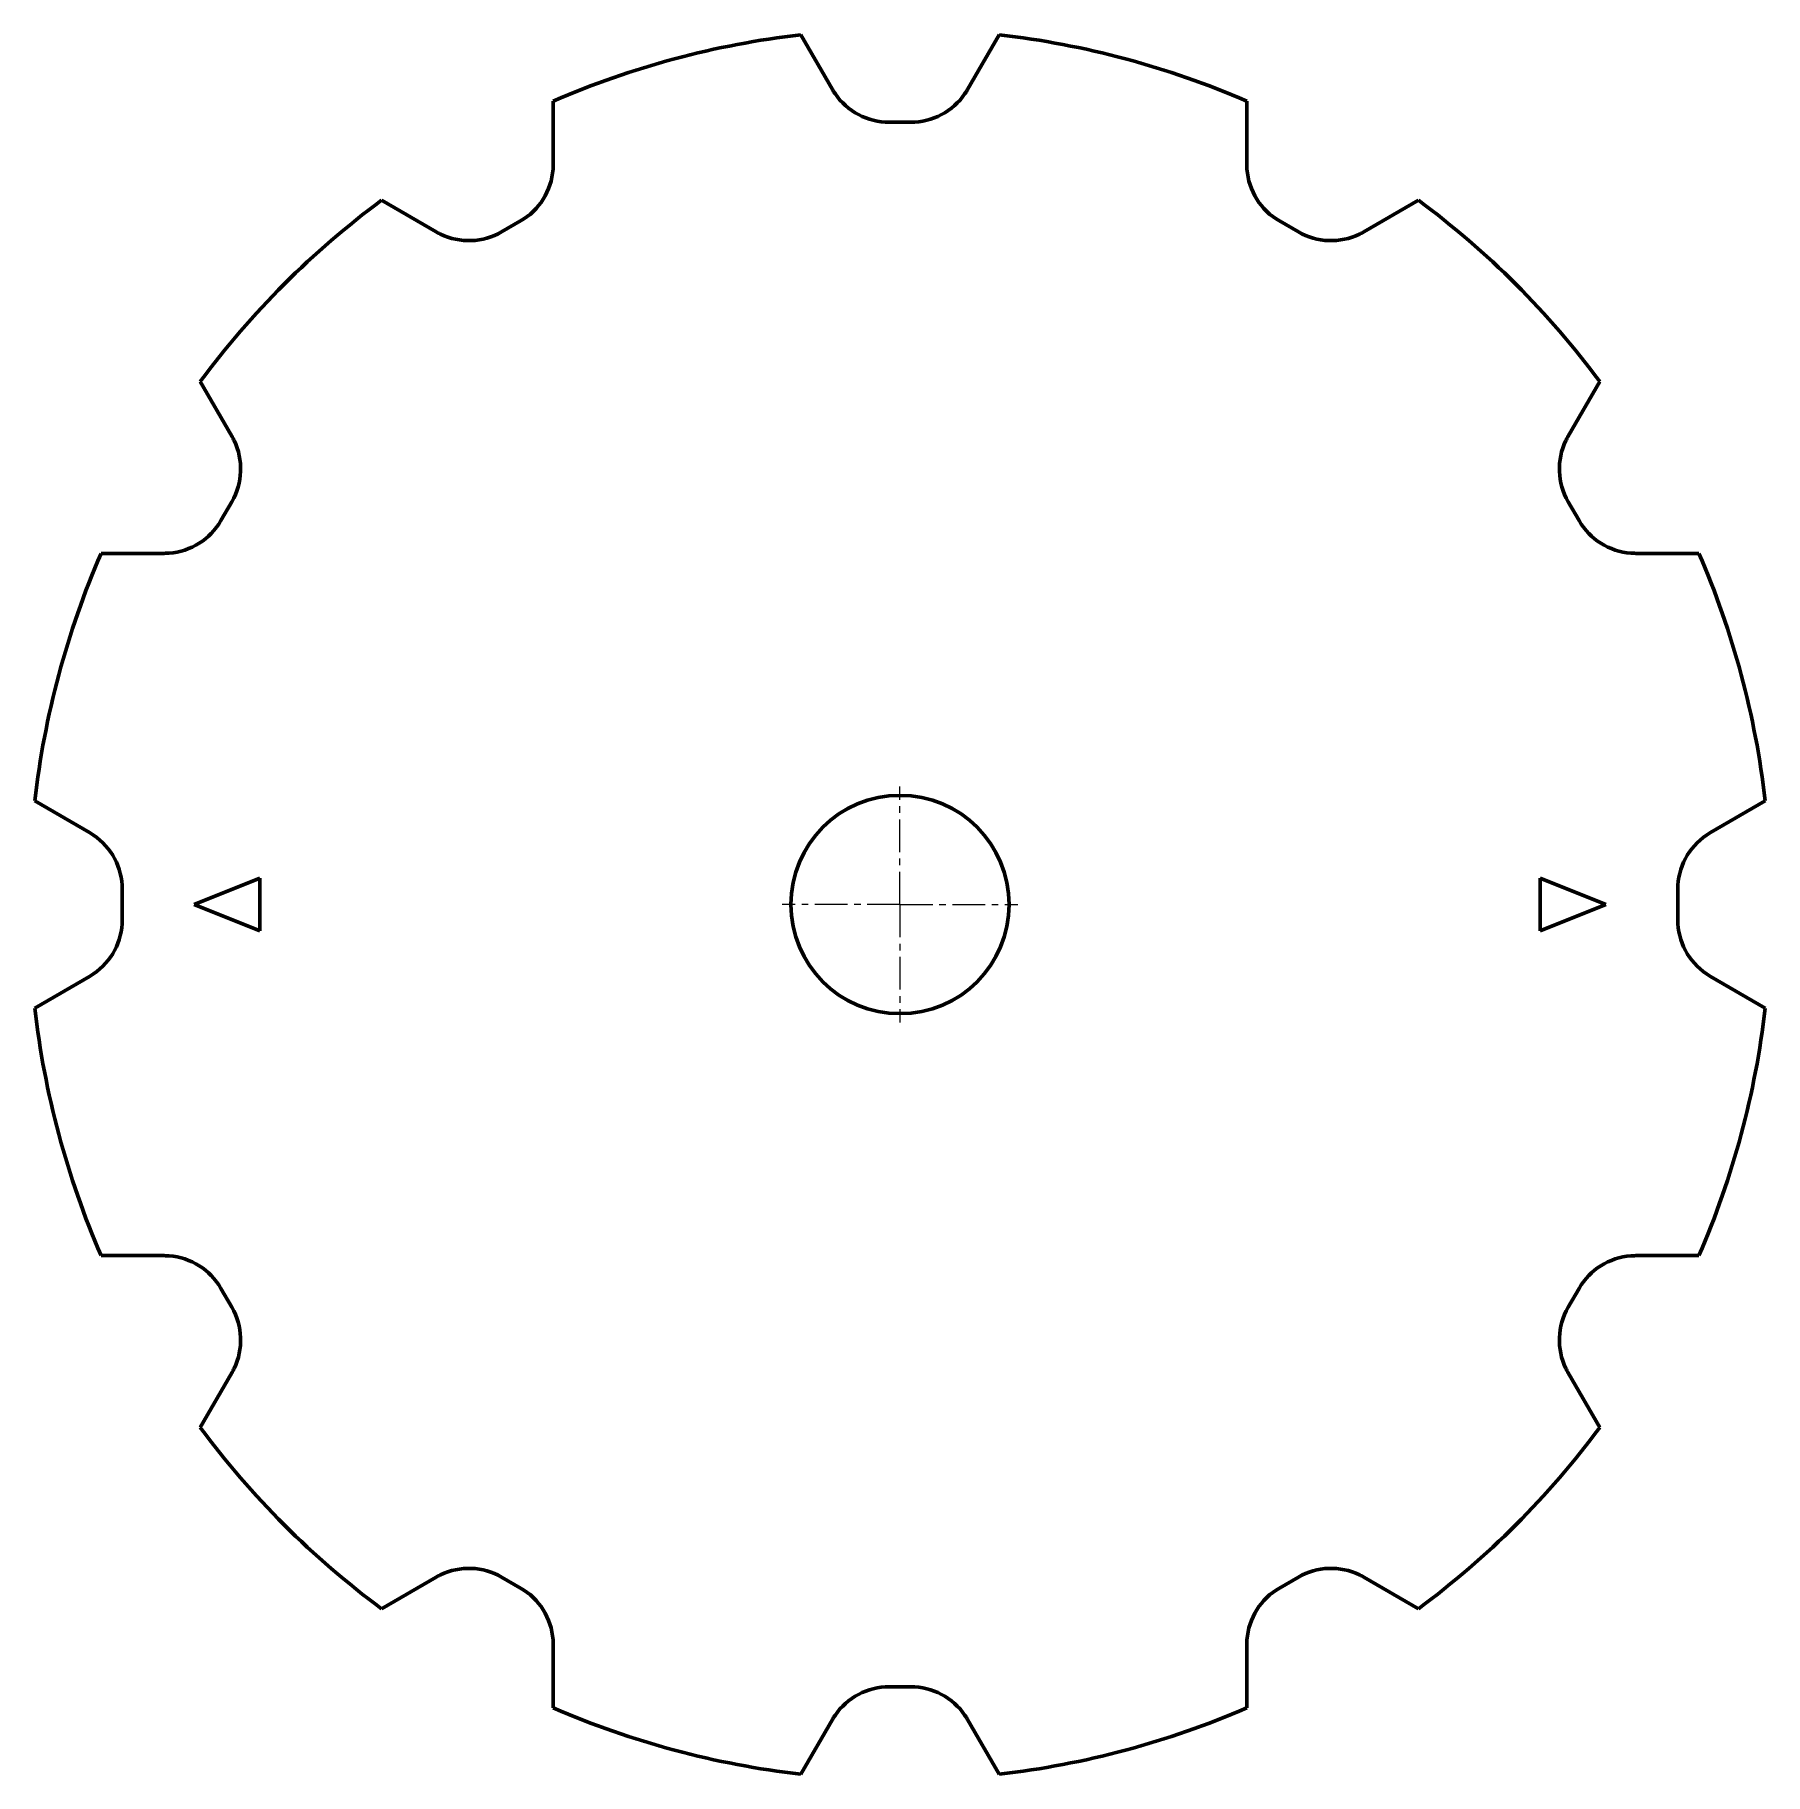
# Model space of a CAD drawing. Header units: millimetres. Extents: x -198 to 198, y -199 to 199.
import ezdxf

# ---------------------------------------------------------------- set-up
doc = ezdxf.new("R2010")
doc.units = ezdxf.units.MM
doc.linetypes.add('K5LT_AXLED', pattern=[12, 7.5, -1.5, 1.5, -1.5])
doc.linetypes.add('K5LT_BASIC', pattern=[0])
doc.layers.add('Системный слой', color=7, linetype='Continuous')

# ---------------------------------------------------------------- blocks, each defined once
blk = doc.blocks.new('U0')
at = {"layer": 'Системный слой', "color": 30, "linetype": 'K5LT_AXLED', "lineweight": 18, "true_color": 0xff8000}
for q in [(0, 27), (-27, 0), (27, 0), (0, -27)]:
    blk.add_line((0, 0), q, dxfattribs=at)

msp = doc.modelspace()

# ---------------------------------------------------------------- linework, layer by layer
at = {"layer": 'Системный слой', "color": 150, "linetype": 'K5LT_BASIC', "lineweight": 60, "true_color": 0x0080ff}
for p, q in [((-22.72, 199.2), (-15.49, 186.68)), ((22.72, 199.2), (15.49, 186.68)), ((-79.43, 184.01), (-79.43, 169.55)), ((79.43, 184.01), (79.43, 169.55)), ((-2.5, 179.18), (2.5, 179.18)), ((-118.78, 161.29), (-106.26, 154.06)), ((118.78, 161.29), (106.26, 154.06)), ((-91.26, 154.06), (-86.93, 156.56)), ((86.93, 156.56), (91.26, 154.06)), ((-160.29, 119.78), (-153.06, 107.26)), ((160.29, 119.78), (153.06, 107.26)), ((-155.56, 87.93), (-153.06, 92.26)), ((153.06, 92.26), (155.56, 87.93)), ((-183.01, 80.43), (-168.55, 80.43)), ((183.01, 80.43), (168.55, 80.43)), ((-198.2, 23.72), (-185.68, 16.49)), ((198.2, 23.72), (185.68, 16.49)), ((-161.67, 0), (-146.67, 6)), ((-146.67, 6), (-146.67, -6)), ((146.67, 6), (161.67, 0)), ((146.67, -6), (146.67, 6)), ((-178.18, -3.5), (-178.18, 3.5)), ((178.18, 3.5), (178.18, -3.5)), ((-146.67, -6), (-161.67, 0)), ((161.67, 0), (146.67, -6)), ((-198.2, -23.72), (-185.68, -16.49)), ((198.2, -23.72), (185.68, -16.49)), ((-183.01, -80.43), (-168.55, -80.43)), ((183.01, -80.43), (168.55, -80.43)), ((-153.06, -92.26), (-155.56, -87.93)), ((155.56, -87.93), (153.06, -92.26)), ((-160.29, -119.78), (-153.06, -107.26)), ((160.29, -119.78), (153.06, -107.26)), ((-118.78, -161.29), (-106.26, -154.06)), ((-86.93, -156.56), (-91.26, -154.06)), ((91.26, -154.06), (86.93, -156.56)), ((118.78, -161.29), (106.26, -154.06)), ((-79.43, -184.01), (-79.43, -169.55)), ((79.43, -184.01), (79.43, -169.55)), ((2.5, -179.18), (-2.5, -179.18)), ((-22.72, -199.2), (-15.49, -186.68)), ((22.72, -199.2), (15.49, -186.68))]:
    msp.add_line(p, q, dxfattribs=at)
msp.add_circle((0, 0), 25, dxfattribs=at)
for centre, radius, start, end in [((0, 1), 199.5, 96.5387, 113.4613), ((0, 1), 199.5, 66.5387, 83.4613), ((-2.5, 194.18), 15, 210, 214.3369), ((-2.5, 194.18), 15, 214.3369, 270), ((2.5, 194.18), 15, 270, 325.6631), ((2.5, 194.18), 15, 325.6631, 330), ((-94.43, 169.55), 15, 300, 355.6631), ((-94.43, 169.55), 15, 355.6631, 0), ((94.43, 169.55), 15, 180, 184.3369), ((94.43, 169.55), 15, 184.3369, 240), ((0, 1), 199.5, 126.5387, 143.4613), ((0, 1), 199.5, 36.5387, 53.4613), ((-98.76, 167.05), 15, 240, 244.3369), ((-98.76, 167.05), 15, 244.3369, 300), ((98.76, 167.05), 15, 240, 295.6631), ((98.76, 167.05), 15, 295.6631, 300), ((-166.05, 99.76), 15, 25.6631, 30), ((-166.05, 99.76), 15, 330, 25.6631), ((166.05, 99.76), 15, 154.3369, 210), ((166.05, 99.76), 15, 150, 154.3369), ((-168.55, 95.43), 15, 274.3369, 330), ((168.55, 95.43), 15, 210, 265.6631), ((0, 1), 199.5, 156.5387, 173.4613), ((-168.55, 95.43), 15, 270, 274.3369), ((168.55, 95.43), 15, 265.6631, 270), ((0, 1), 199.5, 6.5387, 23.4613), ((-193.18, 3.5), 15, 55.6631, 60), ((193.18, 3.5), 15, 120, 124.3369), ((-193.18, 3.5), 15, 0, 55.6631), ((193.18, 3.5), 15, 124.3369, 180), ((-193.18, -3.5), 15, 304.3369, 0), ((193.18, -3.5), 15, 180, 235.6631), ((-193.18, -3.5), 15, 300, 304.3369), ((193.18, -3.5), 15, 235.6631, 240), ((0, -1), 199.5, 186.5387, 203.4613), ((0, -1), 199.5, 336.5387, 353.4613), ((-168.55, -95.43), 15, 85.6631, 90), ((-168.55, -95.43), 15, 30, 85.6631), ((168.55, -95.43), 15, 94.3369, 150), ((168.55, -95.43), 15, 90, 94.3369), ((-166.05, -99.76), 15, 334.3369, 30), ((166.05, -99.76), 15, 150, 205.6631), ((-166.05, -99.76), 15, 330, 334.3369), ((166.05, -99.76), 15, 205.6631, 210), ((0, -1), 199.5, 216.5387, 233.4613), ((0, -1), 199.5, 306.5387, 323.4613), ((-98.76, -167.05), 15, 115.6631, 120), ((-98.76, -167.05), 15, 60, 115.6631), ((98.76, -167.05), 15, 64.3369, 120), ((98.76, -167.05), 15, 60, 64.3369), ((-94.43, -169.55), 15, 4.3369, 60), ((94.43, -169.55), 15, 120, 175.6631), ((-94.43, -169.55), 15, 0, 4.3369), ((94.43, -169.55), 15, 175.6631, 180), ((-2.5, -194.18), 15, 90, 145.6631), ((2.5, -194.18), 15, 34.3369, 90), ((0, -1), 199.5, 246.5387, 263.4613), ((-2.5, -194.18), 15, 145.6631, 150), ((2.5, -194.18), 15, 30, 34.3369), ((0, -1), 199.5, 276.5387, 293.4613)]:
    msp.add_arc(centre, radius, start, end, dxfattribs=at)

# ---------------------------------------------------------------- block references
at = {"layer": 'Системный слой'}
msp.add_blockref('U0', (0, 0), dxfattribs=at)

doc.saveas('drawing.dxf')
